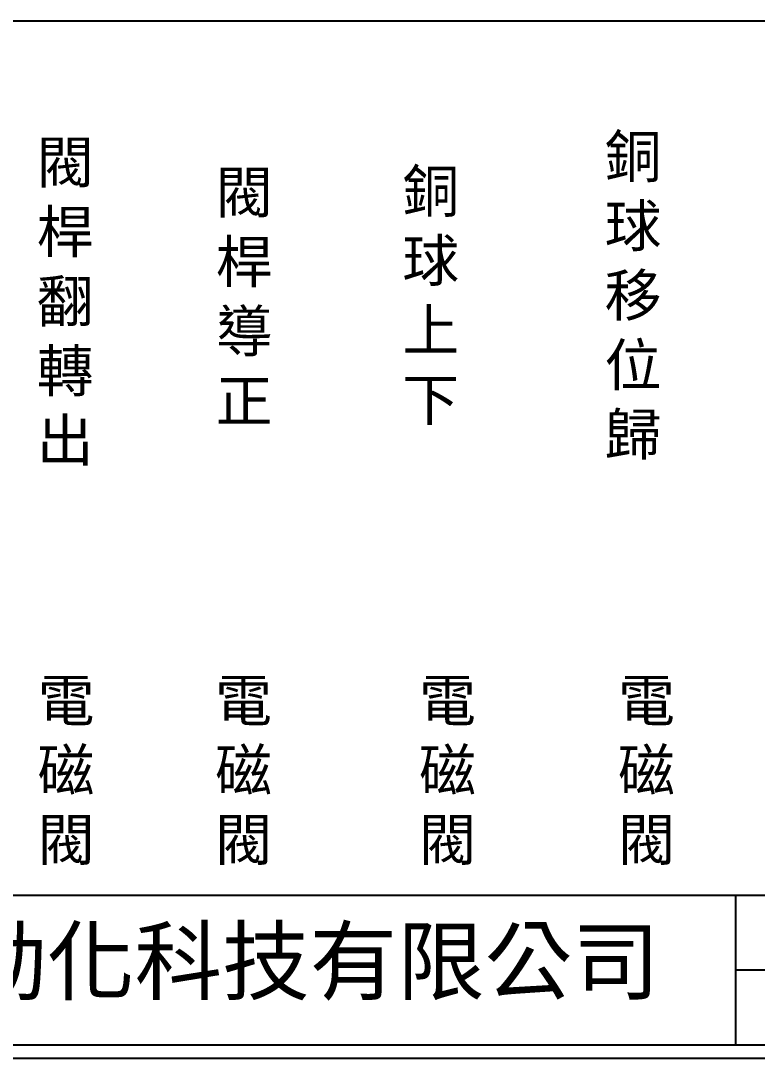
# Model space of a CAD drawing. Extents: x 926 to 1213, y 3 to 207.
# Drawn here: x 994.6 to 1063.5, y 3 to 100 of the extents above; entities that cross this region are included whole.
import ezdxf

# ---------------------------------------------------------------- set-up
doc = ezdxf.new("R2010")
doc.units = 0
doc.layers.add('圖框層', color=7, linetype='CONTINUOUS')
doc.layers.add('標尺寸層', color=3, linetype='CONTINUOUS')
doc.styles.add('CNS', font='romanc.shx', dxfattribs={"bigfont": 'chineset.shx'})
doc.styles.add('STSL', font='kaiu.ttf')

msp = doc.modelspace()

# ---------------------------------------------------------------- linework, layer by layer
at = {"layer": '圖框層', "color": 7}
for p, q in [((926.992, 18.25), (1211.493, 18.25)), ((1061.493, 4.25), (1061.493, 18.25)), ((1061.493, 11.25), (1211.493, 11.25)), ((926.992, 4.25), (1211.493, 4.25)), ((925.742, 3), (1212.742, 3))]:
    msp.add_line(p, q, dxfattribs=at)
at = {"layer": '標尺寸層', "color": 7}
msp.add_line((930.49, 99.958), (1208.361, 99.958), dxfattribs=at)

# ---------------------------------------------------------------- texts
at = {"layer": '圖框層', "color": 4, "style": 'STSL'}
msp.add_text('泓陞自動化科技有限公司', height=6, dxfattribs=at).set_placement((964.346, 9.076))
at = {"layer": '標尺寸層', "color": 7, "char_height": 3.9, "width": 2.84806, "attachment_point": 5, "style": 'CNS'}
for s, insert in [('{\\fDFKai-SB|b0|i0|c136|p65;銅球移位歸}', (1051.875, 74.094)), ('{\\fDFKai-SB|b0|i0|c136|p65;閥桿翻轉出}', (998.773, 73.539)), ('{\\fDFKai-SB|b0|i0|c136|p65;銅球上下}', (1032.959, 74.094)), ('{\\fDFKai-SB|b0|i0|c136|p65;閥桿導正}', (1015.513, 74.094)), ('{\\fDFKai-SB|b0|i0|c136|p65;電磁閥}', (998.851, 29.715)), ('{\\fDFKai-SB|b0|i0|c136|p65;電磁閥}', (1015.457, 29.715)), ('{\\fDFKai-SB|b0|i0|c136|p65;電磁閥}', (1034.528, 29.715)), ('{\\fDFKai-SB|b0|i0|c136|p65;電磁閥}', (1053.134, 29.715))]:
    msp.add_mtext(s, dxfattribs=dict(at, insert=insert))

doc.saveas('drawing.dxf')
